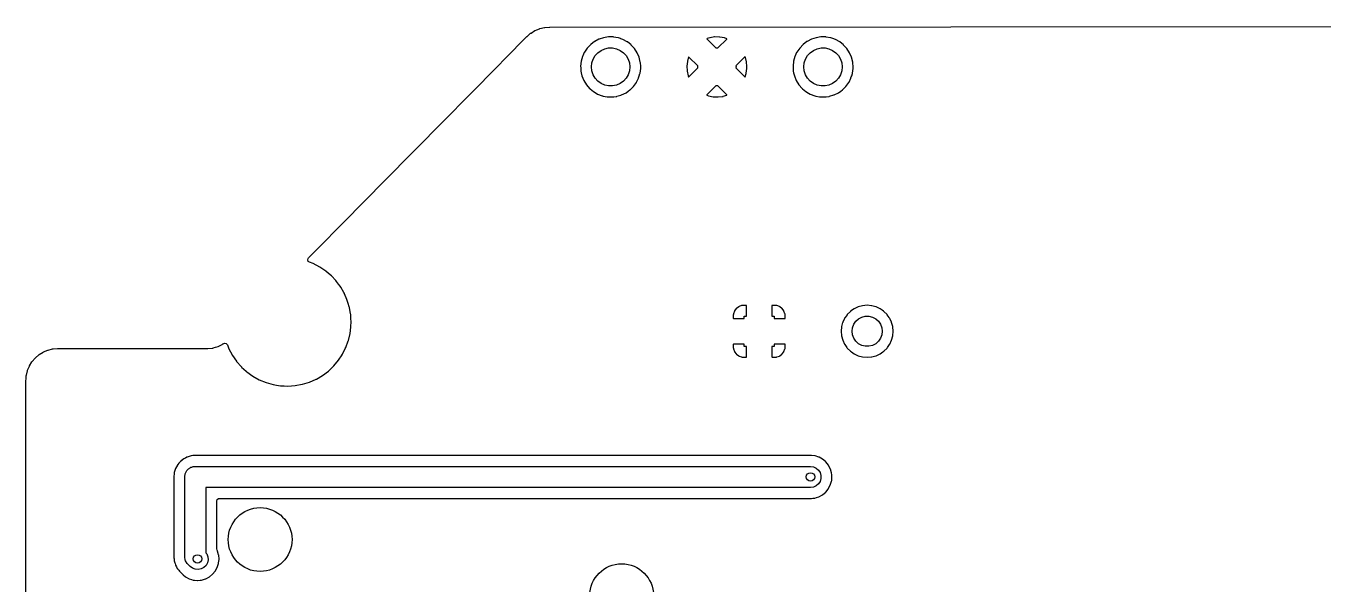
# Model space of a CAD drawing. Extents: x 3.12 to 8.82, y -4 to -1.46.
# Drawn here: x 3.236 to 5.64, y -2.499 to -1.464 of the extents above; entities that cross this region are included whole.
import ezdxf

# ---------------------------------------------------------------- set-up
doc = ezdxf.new("R2010")
doc.units = 0
doc.header["$MEASUREMENT"] = 0
doc.layers.add('BLACK', color=7, linetype='CONTINUOUS')

msp = doc.modelspace()

# ---------------------------------------------------------------- linework, layer by layer
at = {"layer": 'BLACK', "linetype": 'CONTINUOUS'}
for p, q in [((4.1978, -1.4667), (4.2065, -1.466)), ((4.2065, -1.466), (4.2069, -1.466)), ((4.2069, -1.466), (8.3276, -1.464)), ((4.1237, -1.5251), (4.1645, -1.4837)), ((4.1645, -1.4837), (4.1648, -1.4834)), ((4.1648, -1.4834), (4.1714, -1.4777)), ((4.1714, -1.4777), (4.1721, -1.4773)), ((4.1721, -1.4773), (4.1793, -1.4727)), ((4.1793, -1.4727), (4.18, -1.4724)), ((4.18, -1.4724), (4.1829, -1.4712)), ((4.1829, -1.4712), (4.1879, -1.4691)), ((4.1879, -1.4691), (4.1887, -1.4688)), ((4.1887, -1.4688), (4.197, -1.4668)), ((4.197, -1.4668), (4.1978, -1.4667)), ((4.2979, -1.4887), (4.2901, -1.4928)), ((4.2981, -1.4886), (4.2979, -1.4887)), ((4.2979, -1.4887), (4.2979, -1.4887)), ((4.3067, -1.4858), (4.2981, -1.4886)), ((4.3158, -1.4844), (4.3067, -1.4858)), ((4.316, -1.4844), (4.3158, -1.4844)), ((4.3214, -1.4845), (4.316, -1.4844)), ((4.316, -1.4844), (4.316, -1.4844)), ((4.3249, -1.4845), (4.3214, -1.4845)), ((4.3251, -1.4846), (4.3249, -1.4845)), ((4.3337, -1.4861), (4.3251, -1.4846)), ((4.3251, -1.4846), (4.3251, -1.4846)), ((4.3339, -1.4861), (4.3337, -1.4861)), ((4.3337, -1.4861), (4.3337, -1.4861)), ((4.3341, -1.4862), (4.3339, -1.4861)), ((4.3378, -1.4875), (4.3341, -1.4862)), ((4.3341, -1.4862), (4.3341, -1.4862)), ((4.3387, -1.4879), (4.3378, -1.4875)), ((4.3425, -1.4892), (4.3387, -1.4879)), ((4.3505, -1.4936), (4.3425, -1.4892)), ((4.4983, -1.4875), (4.4979, -1.4879)), ((4.4979, -1.4879), (4.4979, -1.488)), ((4.4979, -1.488), (4.498, -1.488)), ((4.498, -1.488), (4.5146, -1.5047)), ((4.5034, -1.4859), (4.4983, -1.4875)), ((4.5038, -1.4858), (4.5034, -1.4859)), ((4.5124, -1.4845), (4.5038, -1.4858)), ((4.5128, -1.4844), (4.5124, -1.4845)), ((4.5215, -1.4846), (4.5128, -1.4844)), ((4.5184, -1.5047), (4.5348, -1.4883)), ((4.5219, -1.4846), (4.5215, -1.4846)), ((4.5305, -1.4861), (4.5219, -1.4846)), ((4.5309, -1.4862), (4.5305, -1.4861)), ((4.535, -1.4877), (4.5309, -1.4862)), ((4.5348, -1.4883), (4.5351, -1.4878)), ((4.5351, -1.4878), (4.535, -1.4877)), ((4.535, -1.4877), (4.535, -1.4877)), ((4.6916, -1.4887), (4.6838, -1.4928)), ((4.6918, -1.4886), (4.6916, -1.4887)), ((4.6916, -1.4887), (4.6916, -1.4887)), ((4.7004, -1.4858), (4.6918, -1.4886)), ((4.7095, -1.4844), (4.7004, -1.4858)), ((4.7097, -1.4844), (4.7095, -1.4844)), ((4.7151, -1.4845), (4.7097, -1.4844)), ((4.7097, -1.4844), (4.7097, -1.4844)), ((4.7186, -1.4845), (4.7151, -1.4845)), ((4.7188, -1.4846), (4.7186, -1.4845)), ((4.7274, -1.4861), (4.7188, -1.4846)), ((4.7188, -1.4846), (4.7188, -1.4846)), ((4.7276, -1.4861), (4.7274, -1.4861)), ((4.7274, -1.4861), (4.7274, -1.4861)), ((4.7278, -1.4862), (4.7276, -1.4861)), ((4.7315, -1.4875), (4.7278, -1.4862)), ((4.7278, -1.4862), (4.7278, -1.4862)), ((4.7362, -1.4892), (4.7315, -1.4875)), ((4.7442, -1.4936), (4.7362, -1.4892)), ((4.2707, -1.5135), (4.268, -1.5194)), ((4.2712, -1.5125), (4.2707, -1.5135)), ((4.2764, -1.5049), (4.2712, -1.5125)), ((4.2827, -1.4983), (4.2764, -1.5049)), ((4.2828, -1.4982), (4.2827, -1.4983)), ((4.2898, -1.493), (4.2828, -1.4982)), ((4.29, -1.4929), (4.2898, -1.493)), ((4.2898, -1.493), (4.2898, -1.493)), ((4.2901, -1.4928), (4.29, -1.4929)), ((4.2909, -1.5191), (4.2959, -1.5136)), ((4.2959, -1.5136), (4.3019, -1.5093)), ((4.3019, -1.5093), (4.3087, -1.5062)), ((4.3087, -1.5062), (4.3159, -1.5047)), ((4.3159, -1.5047), (4.3234, -1.5047)), ((4.3234, -1.5047), (4.3306, -1.5062)), ((4.3306, -1.5062), (4.3374, -1.5093)), ((4.3374, -1.5093), (4.3434, -1.5136)), ((4.3434, -1.5136), (4.3484, -1.5191)), ((4.3506, -1.4937), (4.3505, -1.4936)), ((4.3575, -1.4991), (4.3506, -1.4937)), ((4.3576, -1.4993), (4.3575, -1.4991)), ((4.3575, -1.4991), (4.3575, -1.4991)), ((4.3578, -1.4994), (4.3576, -1.4993)), ((4.3636, -1.5058), (4.3578, -1.4994)), ((4.3578, -1.4994), (4.3578, -1.4994)), ((4.3638, -1.506), (4.3636, -1.5058)), ((4.3687, -1.5137), (4.3638, -1.506)), ((4.3724, -1.522), (4.3687, -1.5137)), ((4.5146, -1.5047), (4.5184, -1.5047)), ((4.6644, -1.5135), (4.6617, -1.5194)), ((4.6649, -1.5125), (4.6644, -1.5135)), ((4.6701, -1.5049), (4.6649, -1.5125)), ((4.6764, -1.4983), (4.6701, -1.5049)), ((4.6765, -1.4982), (4.6764, -1.4983)), ((4.6835, -1.493), (4.6765, -1.4982)), ((4.6837, -1.4929), (4.6835, -1.493)), ((4.6835, -1.493), (4.6835, -1.493)), ((4.6838, -1.4928), (4.6837, -1.4929)), ((4.6846, -1.5191), (4.6896, -1.5136)), ((4.6896, -1.5136), (4.6956, -1.5093)), ((4.6956, -1.5093), (4.7024, -1.5062)), ((4.7024, -1.5062), (4.7096, -1.5047)), ((4.7096, -1.5047), (4.7171, -1.5047)), ((4.7171, -1.5047), (4.7243, -1.5062)), ((4.7243, -1.5062), (4.7311, -1.5093)), ((4.7311, -1.5093), (4.7371, -1.5136)), ((4.7371, -1.5136), (4.7421, -1.5191)), ((4.7443, -1.4937), (4.7442, -1.4936)), ((4.7512, -1.4991), (4.7443, -1.4937)), ((4.7513, -1.4993), (4.7512, -1.4991)), ((4.7512, -1.4991), (4.7512, -1.4991)), ((4.7515, -1.4994), (4.7513, -1.4993)), ((4.7573, -1.5058), (4.7515, -1.4994)), ((4.7515, -1.4994), (4.7515, -1.4994)), ((4.7575, -1.506), (4.7573, -1.5058)), ((4.7624, -1.5137), (4.7575, -1.506)), ((4.7661, -1.522), (4.7624, -1.5137)), ((4.1103, -1.5386), (4.1237, -1.5251)), ((4.2649, -1.5296), (4.264, -1.5386)), ((4.2674, -1.5208), (4.2649, -1.5296)), ((4.268, -1.5194), (4.2674, -1.5208)), ((4.2841, -1.54), (4.2849, -1.5326)), ((4.2849, -1.5326), (4.2872, -1.5256)), ((4.2872, -1.5256), (4.2909, -1.5191)), ((4.3484, -1.5191), (4.3521, -1.5256)), ((4.3521, -1.5256), (4.3544, -1.5326)), ((4.3544, -1.5326), (4.3551, -1.54)), ((4.3746, -1.5309), (4.3724, -1.522)), ((4.3746, -1.5311), (4.3746, -1.5309)), ((4.3748, -1.5327), (4.3746, -1.5311)), ((4.3746, -1.5311), (4.3746, -1.5311)), ((4.3753, -1.5388), (4.3748, -1.5327)), ((4.4618, -1.5298), (4.4608, -1.5384)), ((4.4608, -1.5384), (4.4608, -1.5388)), ((4.4619, -1.5294), (4.4618, -1.5298)), ((4.464, -1.5215), (4.4619, -1.5294)), ((4.4641, -1.5213), (4.464, -1.5215)), ((4.4642, -1.5213), (4.4641, -1.5213)), ((4.4647, -1.5216), (4.4642, -1.5213)), ((4.4812, -1.5381), (4.4647, -1.5216)), ((4.481, -1.54), (4.4812, -1.5381)), ((4.5685, -1.5214), (4.5518, -1.5381)), ((4.5518, -1.5381), (4.552, -1.54)), ((4.5687, -1.5213), (4.5685, -1.5214)), ((4.5691, -1.5218), (4.5687, -1.5213)), ((4.5691, -1.5219), (4.5691, -1.5218)), ((4.5693, -1.5223), (4.5691, -1.5219)), ((4.5714, -1.5307), (4.5693, -1.5223)), ((4.5715, -1.5311), (4.5714, -1.5307)), ((4.5721, -1.5386), (4.5715, -1.5311)), ((4.6586, -1.5296), (4.6577, -1.5386)), ((4.6611, -1.5208), (4.6586, -1.5296)), ((4.6617, -1.5194), (4.6611, -1.5208)), ((4.6779, -1.54), (4.6786, -1.5326)), ((4.6786, -1.5326), (4.6809, -1.5256)), ((4.6809, -1.5256), (4.6846, -1.5191)), ((4.7421, -1.5191), (4.7458, -1.5256)), ((4.7458, -1.5256), (4.7481, -1.5326)), ((4.7481, -1.5326), (4.7489, -1.54)), ((4.7683, -1.5309), (4.7661, -1.522)), ((4.7683, -1.5311), (4.7683, -1.5309)), ((4.7685, -1.5327), (4.7683, -1.5311)), ((4.7683, -1.5311), (4.7683, -1.5311)), ((4.7691, -1.54), (4.7685, -1.5327)), ((3.958, -1.693), (4.1103, -1.5386)), ((4.264, -1.5386), (4.264, -1.5388)), ((4.264, -1.5388), (4.264, -1.5388)), ((4.264, -1.5388), (4.2641, -1.5414)), ((4.2641, -1.5414), (4.2645, -1.5478)), ((4.2645, -1.5478), (4.2645, -1.548)), ((4.2645, -1.548), (4.2645, -1.548)), ((4.2645, -1.548), (4.2651, -1.5507)), ((4.2651, -1.5507), (4.2665, -1.5567)), ((4.2665, -1.5567), (4.2699, -1.5651)), ((4.2849, -1.5474), (4.2841, -1.54)), ((4.2872, -1.5544), (4.2849, -1.5474)), ((4.2909, -1.5609), (4.2872, -1.5544)), ((4.2959, -1.5664), (4.2909, -1.5609)), ((4.3484, -1.5609), (4.3434, -1.5664)), ((4.3521, -1.5544), (4.3484, -1.5609)), ((4.3544, -1.5474), (4.3521, -1.5544)), ((4.3551, -1.54), (4.3544, -1.5474)), ((4.3678, -1.568), (4.3714, -1.5607)), ((4.3714, -1.5605), (4.3727, -1.5565)), ((4.3714, -1.5607), (4.3714, -1.5605)), ((4.3714, -1.5607), (4.3714, -1.5607)), ((4.3727, -1.5565), (4.374, -1.552)), ((4.374, -1.552), (4.3741, -1.5518)), ((4.374, -1.552), (4.374, -1.552)), ((4.3741, -1.5518), (4.3753, -1.5427)), ((4.3754, -1.54), (4.3753, -1.5388)), ((4.3753, -1.5418), (4.3754, -1.5401)), ((4.3753, -1.5427), (4.3753, -1.5418)), ((4.3754, -1.5401), (4.3754, -1.54)), ((4.3754, -1.5401), (4.3754, -1.5401)), ((4.4608, -1.5388), (4.4613, -1.5475)), ((4.4613, -1.5475), (4.4614, -1.5479)), ((4.4614, -1.5479), (4.4633, -1.5565)), ((4.4633, -1.5565), (4.4634, -1.5568)), ((4.4634, -1.5568), (4.464, -1.5582)), ((4.464, -1.5582), (4.4643, -1.5586)), ((4.4643, -1.5586), (4.4645, -1.5586)), ((4.4645, -1.5586), (4.4812, -1.5419)), ((4.4812, -1.5419), (4.481, -1.54)), ((4.552, -1.54), (4.5518, -1.5419)), ((4.5518, -1.5419), (4.5683, -1.5584)), ((4.5683, -1.5584), (4.5688, -1.5586)), ((4.5688, -1.5586), (4.5689, -1.5585)), ((4.5688, -1.5586), (4.5688, -1.5586)), ((4.5689, -1.5585), (4.5709, -1.552)), ((4.5709, -1.552), (4.571, -1.5516)), ((4.571, -1.5516), (4.5721, -1.5429)), ((4.5722, -1.5399), (4.5721, -1.5386)), ((4.5721, -1.5426), (4.5722, -1.5401)), ((4.5721, -1.5429), (4.5721, -1.5426)), ((4.5722, -1.5401), (4.5722, -1.5399)), ((4.6577, -1.5386), (4.6577, -1.5388)), ((4.6577, -1.5388), (4.6577, -1.5388)), ((4.6577, -1.5388), (4.6578, -1.5414)), ((4.6578, -1.5414), (4.6582, -1.5478)), ((4.6582, -1.5478), (4.6582, -1.548)), ((4.6582, -1.548), (4.6582, -1.548)), ((4.6582, -1.548), (4.6588, -1.5507)), ((4.6588, -1.5507), (4.6602, -1.5567)), ((4.6602, -1.5567), (4.6636, -1.5651)), ((4.6786, -1.5474), (4.6779, -1.54)), ((4.6809, -1.5544), (4.6786, -1.5474)), ((4.6846, -1.5609), (4.6809, -1.5544)), ((4.6896, -1.5664), (4.6846, -1.5609)), ((4.7421, -1.5609), (4.7371, -1.5664)), ((4.7458, -1.5544), (4.7421, -1.5609)), ((4.7481, -1.5474), (4.7458, -1.5544)), ((4.7489, -1.54), (4.7481, -1.5474)), ((4.7615, -1.568), (4.7651, -1.5607)), ((4.7651, -1.5605), (4.7657, -1.5586)), ((4.7651, -1.5607), (4.7651, -1.5605)), ((4.7651, -1.5607), (4.7651, -1.5607)), ((4.7657, -1.5586), (4.7664, -1.5565)), ((4.7664, -1.5565), (4.7677, -1.552)), ((4.7677, -1.552), (4.7678, -1.5518)), ((4.7677, -1.552), (4.7677, -1.552)), ((4.7678, -1.5518), (4.769, -1.5427)), ((4.769, -1.5418), (4.7691, -1.5401)), ((4.769, -1.5427), (4.769, -1.5418)), ((4.7691, -1.5401), (4.7691, -1.54)), ((4.7691, -1.5401), (4.7691, -1.5401)), ((4.2699, -1.5651), (4.2747, -1.5729)), ((4.2747, -1.5729), (4.2807, -1.5798)), ((4.2807, -1.5798), (4.2808, -1.5799)), ((4.2808, -1.5799), (4.2808, -1.5799)), ((4.2808, -1.5799), (4.2817, -1.5807)), ((4.2817, -1.5807), (4.2877, -1.5856)), ((4.2877, -1.5856), (4.2879, -1.5857)), ((4.2879, -1.5857), (4.2879, -1.5857)), ((4.2879, -1.5857), (4.2926, -1.5885)), ((4.3019, -1.5707), (4.2959, -1.5664)), ((4.3087, -1.5738), (4.3019, -1.5707)), ((4.3159, -1.5753), (4.3087, -1.5738)), ((4.3234, -1.5753), (4.3159, -1.5753)), ((4.3306, -1.5738), (4.3234, -1.5753)), ((4.3374, -1.5707), (4.3306, -1.5738)), ((4.3434, -1.5664), (4.3374, -1.5707)), ((4.3482, -1.5879), (4.3523, -1.5849)), ((4.3523, -1.5849), (4.3554, -1.5827)), ((4.3554, -1.5827), (4.3556, -1.5826)), ((4.3554, -1.5827), (4.3554, -1.5827)), ((4.3556, -1.5826), (4.3621, -1.5761)), ((4.3621, -1.5761), (4.3674, -1.5687)), ((4.3674, -1.5687), (4.3678, -1.568)), ((4.5146, -1.5753), (4.4982, -1.5917)), ((4.5184, -1.5753), (4.5146, -1.5753)), ((4.5351, -1.592), (4.5184, -1.5753)), ((4.6636, -1.5651), (4.6684, -1.5729)), ((4.6684, -1.5729), (4.6744, -1.5798)), ((4.6744, -1.5798), (4.6745, -1.5799)), ((4.6745, -1.5799), (4.6745, -1.5799)), ((4.6745, -1.5799), (4.6754, -1.5807)), ((4.6754, -1.5807), (4.6814, -1.5856)), ((4.6814, -1.5856), (4.6816, -1.5857)), ((4.6816, -1.5857), (4.6816, -1.5857)), ((4.6816, -1.5857), (4.6863, -1.5885)), ((4.6956, -1.5707), (4.6896, -1.5664)), ((4.7024, -1.5738), (4.6956, -1.5707)), ((4.7096, -1.5753), (4.7024, -1.5738)), ((4.7171, -1.5753), (4.7096, -1.5753)), ((4.7243, -1.5738), (4.7171, -1.5753)), ((4.7311, -1.5707), (4.7243, -1.5738)), ((4.7371, -1.5664), (4.7311, -1.5707)), ((4.7419, -1.5879), (4.746, -1.5849)), ((4.746, -1.5849), (4.7491, -1.5827)), ((4.7491, -1.5827), (4.7493, -1.5826)), ((4.7491, -1.5827), (4.7491, -1.5827)), ((4.7493, -1.5826), (4.7558, -1.5761)), ((4.7558, -1.5761), (4.7611, -1.5687)), ((4.7611, -1.5687), (4.7615, -1.568)), ((4.2926, -1.5885), (4.2956, -1.5902)), ((4.2956, -1.5902), (4.3041, -1.5935)), ((4.3041, -1.5935), (4.3043, -1.5935)), ((4.3043, -1.5935), (4.3043, -1.5935)), ((4.3043, -1.5935), (4.3061, -1.5939)), ((4.3061, -1.5939), (4.3131, -1.5953)), ((4.3131, -1.5953), (4.3133, -1.5953)), ((4.3133, -1.5953), (4.3133, -1.5953)), ((4.3133, -1.5953), (4.322, -1.5956)), ((4.322, -1.5956), (4.322, -1.5956)), ((4.322, -1.5956), (4.3222, -1.5957)), ((4.3222, -1.5957), (4.3224, -1.5956)), ((4.3224, -1.5956), (4.3253, -1.5953)), ((4.3224, -1.5956), (4.3224, -1.5956)), ((4.3253, -1.5953), (4.3312, -1.5945)), ((4.3312, -1.5945), (4.3314, -1.5944)), ((4.3314, -1.5944), (4.3388, -1.5922)), ((4.3314, -1.5944), (4.3314, -1.5944)), ((4.3388, -1.5922), (4.3398, -1.5919)), ((4.3398, -1.5919), (4.34, -1.5919)), ((4.34, -1.5919), (4.3482, -1.5879)), ((4.4982, -1.5917), (4.4979, -1.5922)), ((4.4979, -1.5922), (4.498, -1.5924)), ((4.498, -1.5924), (4.5008, -1.5934)), ((4.5008, -1.5934), (4.5012, -1.5935)), ((4.5012, -1.5935), (4.5097, -1.5953)), ((4.5097, -1.5953), (4.5101, -1.5953)), ((4.5101, -1.5953), (4.5188, -1.5956)), ((4.5188, -1.5956), (4.5192, -1.5956)), ((4.5192, -1.5956), (4.5279, -1.5945)), ((4.5279, -1.5945), (4.5283, -1.5944)), ((4.5283, -1.5944), (4.5347, -1.5925)), ((4.5347, -1.5925), (4.5352, -1.5922)), ((4.5351, -1.5921), (4.5351, -1.592)), ((4.5352, -1.5922), (4.5351, -1.5921)), ((4.6863, -1.5885), (4.6893, -1.5902)), ((4.6893, -1.5902), (4.6978, -1.5935)), ((4.6978, -1.5935), (4.698, -1.5935)), ((4.698, -1.5935), (4.698, -1.5935)), ((4.698, -1.5935), (4.6998, -1.5939)), ((4.6998, -1.5939), (4.7068, -1.5953)), ((4.7068, -1.5953), (4.707, -1.5953)), ((4.707, -1.5953), (4.707, -1.5953)), ((4.707, -1.5953), (4.7157, -1.5956)), ((4.7157, -1.5956), (4.7157, -1.5956)), ((4.7157, -1.5956), (4.7159, -1.5957)), ((4.7159, -1.5957), (4.7161, -1.5956)), ((4.7161, -1.5956), (4.719, -1.5953)), ((4.7161, -1.5956), (4.7161, -1.5956)), ((4.719, -1.5953), (4.7249, -1.5945)), ((4.7249, -1.5945), (4.7251, -1.5944)), ((4.7251, -1.5944), (4.7335, -1.5919)), ((4.7251, -1.5944), (4.7251, -1.5944)), ((4.7335, -1.5919), (4.7337, -1.5919)), ((4.7337, -1.5919), (4.7419, -1.5879)), ((3.8963, -1.7556), (3.958, -1.693)), ((3.8689, -1.7834), (3.8963, -1.7556)), ((3.8186, -1.8343), (3.8689, -1.7834)), ((3.7847, -1.8687), (3.8152, -1.8378)), ((3.8152, -1.8378), (3.8186, -1.8343)), ((3.7689, -1.8847), (3.7847, -1.8687)), ((3.7584, -1.8978), (3.759, -1.895)), ((3.7593, -1.9004), (3.7584, -1.8978)), ((3.759, -1.895), (3.7598, -1.894)), ((3.7598, -1.894), (3.7689, -1.8847)), ((3.7616, -1.9021), (3.7593, -1.9004)), ((3.7681, -1.9046), (3.7616, -1.9021)), ((3.7683, -1.9046), (3.7681, -1.9046)), ((3.7681, -1.9046), (3.7681, -1.9046)), ((3.7804, -1.9109), (3.7683, -1.9046)), ((3.7917, -1.9185), (3.7804, -1.9109)), ((3.7967, -1.9228), (3.7917, -1.9185)), ((3.8021, -1.9274), (3.7967, -1.9228)), ((3.8022, -1.9275), (3.8021, -1.9274)), ((3.8101, -1.936), (3.8022, -1.9275)), ((3.8114, -1.9374), (3.8101, -1.936)), ((3.8154, -1.9427), (3.8114, -1.9374)), ((3.8182, -1.9466), (3.8154, -1.9427)), ((3.8195, -1.9484), (3.8182, -1.9466)), ((3.8196, -1.9485), (3.8195, -1.9484)), ((3.825, -1.958), (3.8196, -1.9485)), ((3.8263, -1.9602), (3.825, -1.958)), ((3.8263, -1.9604), (3.8263, -1.9602)), ((3.8309, -1.971), (3.8263, -1.9604)), ((3.8263, -1.9604), (3.8263, -1.9604)), ((3.8316, -1.9728), (3.8309, -1.971)), ((3.8333, -1.9785), (3.8316, -1.9728)), ((3.8351, -1.9846), (3.8333, -1.9785)), ((3.8355, -1.9859), (3.8351, -1.9846)), ((3.8355, -1.986), (3.8355, -1.9859)), ((3.8369, -1.9941), (3.8355, -1.986)), ((3.8355, -1.986), (3.8355, -1.986)), ((3.8379, -1.9994), (3.8369, -1.9941)), ((4.5492, -1.9926), (4.5474, -1.9974)), ((4.5495, -1.992), (4.5492, -1.9926)), ((4.5525, -1.988), (4.5495, -1.992)), ((4.553, -1.9875), (4.5525, -1.988)), ((4.557, -1.9845), (4.553, -1.9875)), ((4.5576, -1.9842), (4.557, -1.9845)), ((4.5624, -1.9824), (4.5576, -1.9842)), ((4.563, -1.9822), (4.5624, -1.9824)), ((4.565, -1.982), (4.563, -1.9822)), ((4.5652, -1.982), (4.565, -1.982)), ((4.5708, -1.982), (4.5652, -1.982)), ((4.5711, -1.9821), (4.5708, -1.982)), ((4.5712, -1.9821), (4.5711, -1.9821)), ((4.5714, -1.9827), (4.5712, -1.9821)), ((4.5714, -2.002), (4.5714, -1.9827)), ((4.6187, -1.9822), (4.6186, -1.9825)), ((4.6186, -1.9825), (4.6186, -2.002)), ((4.6193, -1.982), (4.6187, -1.9822)), ((4.6187, -1.9822), (4.6187, -1.9822)), ((4.6248, -1.982), (4.6193, -1.982)), ((4.625, -1.982), (4.6248, -1.982)), ((4.627, -1.9822), (4.625, -1.982)), ((4.6276, -1.9824), (4.627, -1.9822)), ((4.6324, -1.9842), (4.6276, -1.9824)), ((4.633, -1.9845), (4.6324, -1.9842)), ((4.637, -1.9875), (4.633, -1.9845)), ((4.6375, -1.988), (4.637, -1.9875)), ((4.6405, -1.992), (4.6375, -1.988)), ((4.6408, -1.9926), (4.6405, -1.992)), ((4.6426, -1.9974), (4.6408, -1.9926)), ((4.764, -1.9931), (4.7581, -1.999)), ((4.7642, -1.9929), (4.764, -1.9931)), ((4.7707, -1.9884), (4.7642, -1.9929)), ((4.7642, -1.9929), (4.7642, -1.9929)), ((4.7709, -1.9883), (4.7707, -1.9884)), ((4.7707, -1.9884), (4.7707, -1.9884)), ((4.7711, -1.9882), (4.7709, -1.9883)), ((4.7783, -1.9848), (4.7711, -1.9882)), ((4.7711, -1.9882), (4.7711, -1.9882)), ((4.7785, -1.9847), (4.7783, -1.9848)), ((4.7783, -1.9848), (4.7783, -1.9848)), ((4.7787, -1.9846), (4.7785, -1.9847)), ((4.7864, -1.9826), (4.7787, -1.9846)), ((4.7787, -1.9846), (4.7787, -1.9846)), ((4.7866, -1.9825), (4.7864, -1.9826)), ((4.7864, -1.9826), (4.7864, -1.9826)), ((4.795, -1.9818), (4.7866, -1.9825)), ((4.8034, -1.9825), (4.795, -1.9818)), ((4.8036, -1.9826), (4.8034, -1.9825)), ((4.8113, -1.9846), (4.8036, -1.9826)), ((4.8036, -1.9826), (4.8036, -1.9826)), ((4.8115, -1.9847), (4.8113, -1.9846)), ((4.8113, -1.9846), (4.8113, -1.9846)), ((4.8117, -1.9848), (4.8115, -1.9847)), ((4.8189, -1.9882), (4.8117, -1.9848)), ((4.8117, -1.9848), (4.8117, -1.9848)), ((4.8191, -1.9883), (4.8189, -1.9882)), ((4.8189, -1.9882), (4.8189, -1.9882)), ((4.823, -1.991), (4.8191, -1.9883)), ((4.8253, -1.9926), (4.823, -1.991)), ((4.826, -1.9931), (4.8253, -1.9926)), ((4.8319, -1.999), (4.826, -1.9931)), ((3.8379, -1.9995), (3.8379, -1.9994)), ((3.8382, -2.0057), (3.8379, -1.9995)), ((3.8379, -1.9995), (3.8379, -1.9995)), ((3.8386, -2.0128), (3.8382, -2.0057)), ((3.8384, -2.0204), (3.8386, -2.013)), ((3.8386, -2.013), (3.8386, -2.0128)), ((4.5472, -1.998), (4.547, -2)), ((4.547, -2), (4.547, -2.0002)), ((4.547, -2.0002), (4.547, -2.0057)), ((4.547, -2.0057), (4.5472, -2.0063)), ((4.5474, -1.9974), (4.5472, -1.998)), ((4.5472, -2.0063), (4.5472, -2.0063)), ((4.5472, -2.0063), (4.5475, -2.0064)), ((4.5475, -2.0064), (4.567, -2.0064)), ((4.567, -2.0064), (4.567, -2.002)), ((4.567, -2.002), (4.5714, -2.002)), ((4.6186, -2.002), (4.623, -2.002)), ((4.623, -2.002), (4.623, -2.0064)), ((4.623, -2.0064), (4.6423, -2.0064)), ((4.6423, -2.0064), (4.6429, -2.0062)), ((4.6428, -1.998), (4.6426, -1.9974)), ((4.643, -2), (4.6428, -1.998)), ((4.6429, -2.0061), (4.643, -2.0058)), ((4.6429, -2.0062), (4.6429, -2.0061)), ((4.643, -2.0002), (4.643, -2)), ((4.643, -2.0058), (4.643, -2.0002)), ((4.7496, -2.0137), (4.7476, -2.0214)), ((4.7497, -2.0135), (4.7496, -2.0137)), ((4.7496, -2.0137), (4.7496, -2.0137)), ((4.7499, -2.0132), (4.7497, -2.0135)), ((4.7532, -2.0061), (4.7499, -2.0132)), ((4.7533, -2.0059), (4.7532, -2.0061)), ((4.7532, -2.0061), (4.7532, -2.0061)), ((4.7543, -2.0044), (4.7533, -2.0059)), ((4.7579, -1.9992), (4.7543, -2.0044)), ((4.7579, -1.9992), (4.7579, -1.9992)), ((4.7581, -1.999), (4.7579, -1.9992)), ((4.7678, -2.0233), (4.7702, -2.017)), ((4.7702, -2.017), (4.774, -2.0114)), ((4.774, -2.0114), (4.7791, -2.007)), ((4.7791, -2.007), (4.7851, -2.0038)), ((4.7851, -2.0038), (4.7916, -2.0022)), ((4.7916, -2.0022), (4.7984, -2.0022)), ((4.7984, -2.0022), (4.8049, -2.0038)), ((4.8049, -2.0038), (4.8109, -2.007)), ((4.8109, -2.007), (4.816, -2.0114)), ((4.816, -2.0114), (4.8198, -2.017)), ((4.8198, -2.017), (4.8222, -2.0233)), ((4.832, -1.9992), (4.8319, -1.999)), ((4.832, -1.9992), (4.832, -1.9992)), ((4.8357, -2.0044), (4.832, -1.9992)), ((4.8367, -2.0059), (4.8357, -2.0044)), ((4.8368, -2.0061), (4.8367, -2.0059)), ((4.8401, -2.0132), (4.8368, -2.0061)), ((4.8368, -2.0061), (4.8368, -2.0061)), ((4.8403, -2.0135), (4.8401, -2.0132)), ((4.8404, -2.0137), (4.8403, -2.0135)), ((4.8424, -2.0214), (4.8404, -2.0137)), ((4.8404, -2.0137), (4.8404, -2.0137)), ((3.8336, -2.0472), (3.8367, -2.0341)), ((3.8367, -2.0341), (3.8368, -2.034)), ((3.8367, -2.0341), (3.8367, -2.0341)), ((3.8368, -2.034), (3.8369, -2.0328)), ((3.8369, -2.0328), (3.8373, -2.03)), ((3.8373, -2.03), (3.8384, -2.0206)), ((3.8384, -2.0206), (3.8384, -2.0204)), ((3.8384, -2.0206), (3.8384, -2.0206)), ((4.7475, -2.0216), (4.7468, -2.03)), ((4.7468, -2.03), (4.7475, -2.0384)), ((4.7476, -2.0214), (4.7475, -2.0216)), ((4.7475, -2.0384), (4.7497, -2.0465)), ((4.767, -2.03), (4.7678, -2.0233)), ((4.7678, -2.0367), (4.767, -2.03)), ((4.7702, -2.043), (4.7678, -2.0367)), ((4.774, -2.0486), (4.7702, -2.043)), ((4.8198, -2.043), (4.816, -2.0486)), ((4.8222, -2.0367), (4.8198, -2.043)), ((4.8222, -2.0233), (4.823, -2.03)), ((4.823, -2.03), (4.8222, -2.0367)), ((4.8403, -2.0465), (4.8425, -2.0384)), ((4.8425, -2.0216), (4.8424, -2.0214)), ((4.8432, -2.03), (4.8425, -2.0216)), ((4.8425, -2.0384), (4.8432, -2.03)), ((3.2686, -2.0683), (3.2764, -2.065)), ((3.2764, -2.065), (3.2772, -2.0648)), ((3.2772, -2.0648), (3.2854, -2.0628)), ((3.2854, -2.0628), (3.2862, -2.0627)), ((3.2862, -2.0627), (3.2947, -2.062)), ((3.2947, -2.062), (3.2949, -2.062)), ((3.2949, -2.062), (3.2953, -2.062)), ((3.2953, -2.062), (3.5729, -2.062)), ((3.5729, -2.062), (3.5828, -2.061)), ((3.5828, -2.061), (3.5831, -2.0609)), ((3.5831, -2.0609), (3.5871, -2.0597)), ((3.5831, -2.0609), (3.5831, -2.0609)), ((3.5871, -2.0597), (3.5924, -2.0581)), ((3.5924, -2.0581), (3.5994, -2.0543)), ((3.5994, -2.0543), (3.6009, -2.0535)), ((3.6009, -2.0535), (3.6011, -2.0534)), ((3.6009, -2.0535), (3.6009, -2.0535)), ((3.6011, -2.0534), (3.6015, -2.0531)), ((3.6015, -2.0531), (3.6041, -2.052)), ((3.6041, -2.052), (3.6068, -2.0524)), ((3.6068, -2.0524), (3.6089, -2.0543)), ((3.6089, -2.0543), (3.6093, -2.0551)), ((3.6093, -2.0551), (3.6121, -2.0624)), ((3.6121, -2.0624), (3.6123, -2.0628)), ((3.6123, -2.0628), (3.618, -2.0735)), ((3.8228, -2.0723), (3.8279, -2.062)), ((3.8279, -2.062), (3.8288, -2.0602)), ((3.8288, -2.0602), (3.8289, -2.0601)), ((3.8288, -2.0602), (3.8288, -2.0602)), ((3.8289, -2.06), (3.829, -2.0598)), ((3.8289, -2.0601), (3.8289, -2.06)), ((3.829, -2.0598), (3.8335, -2.0474)), ((3.8335, -2.0474), (3.8336, -2.0473)), ((3.8335, -2.0474), (3.8335, -2.0474)), ((3.8336, -2.0473), (3.8336, -2.0472)), ((3.8336, -2.0472), (3.8336, -2.0472)), ((4.5471, -2.0539), (4.547, -2.0542)), ((4.547, -2.0542), (4.547, -2.0598)), ((4.547, -2.0598), (4.547, -2.06)), ((4.547, -2.06), (4.5472, -2.062)), ((4.5477, -2.0536), (4.5471, -2.0538)), ((4.5471, -2.0538), (4.5471, -2.0539)), ((4.5472, -2.062), (4.5474, -2.0626)), ((4.5474, -2.0626), (4.5492, -2.0674)), ((4.567, -2.0536), (4.5477, -2.0536)), ((4.5492, -2.0674), (4.5495, -2.068)), ((4.567, -2.058), (4.567, -2.0536)), ((4.5714, -2.058), (4.567, -2.058)), ((4.5714, -2.0773), (4.5714, -2.058)), ((4.623, -2.058), (4.6186, -2.058)), ((4.6186, -2.058), (4.6186, -2.0773)), ((4.6425, -2.0536), (4.623, -2.0536)), ((4.623, -2.0536), (4.623, -2.058)), ((4.6405, -2.068), (4.6408, -2.0674)), ((4.6408, -2.0674), (4.6426, -2.0626)), ((4.6428, -2.0537), (4.6425, -2.0536)), ((4.6426, -2.0626), (4.6428, -2.062)), ((4.643, -2.0543), (4.6428, -2.0537)), ((4.6428, -2.0537), (4.6428, -2.0537)), ((4.6428, -2.062), (4.643, -2.06)), ((4.643, -2.0598), (4.643, -2.0543)), ((4.643, -2.06), (4.643, -2.0598)), ((4.7497, -2.0465), (4.7498, -2.0467)), ((4.7498, -2.0467), (4.7498, -2.0467)), ((4.7498, -2.0467), (4.7532, -2.0539)), ((4.7532, -2.0539), (4.7532, -2.0539)), ((4.7532, -2.0539), (4.7533, -2.0541)), ((4.7533, -2.0541), (4.7534, -2.0543)), ((4.7534, -2.0543), (4.7534, -2.0543)), ((4.7534, -2.0543), (4.7572, -2.0598)), ((4.7572, -2.0598), (4.7581, -2.061)), ((4.7581, -2.061), (4.764, -2.0669)), ((4.764, -2.0669), (4.7642, -2.0671)), ((4.7642, -2.0671), (4.7642, -2.0671)), ((4.7642, -2.0671), (4.766, -2.0683)), ((4.7791, -2.053), (4.774, -2.0486)), ((4.7851, -2.0562), (4.7791, -2.053)), ((4.7916, -2.0578), (4.7851, -2.0562)), ((4.7984, -2.0578), (4.7916, -2.0578)), ((4.8049, -2.0562), (4.7984, -2.0578)), ((4.8109, -2.053), (4.8049, -2.0562)), ((4.816, -2.0486), (4.8109, -2.053)), ((4.824, -2.0683), (4.8258, -2.0671)), ((4.8258, -2.0671), (4.826, -2.0669)), ((4.8258, -2.0671), (4.8258, -2.0671)), ((4.826, -2.0669), (4.8319, -2.061)), ((4.8319, -2.061), (4.8328, -2.0598)), ((4.8328, -2.0598), (4.8366, -2.0543)), ((4.8366, -2.0543), (4.8367, -2.0541)), ((4.8366, -2.0543), (4.8366, -2.0543)), ((4.8367, -2.0541), (4.8368, -2.0539)), ((4.8368, -2.0539), (4.8402, -2.0467)), ((4.8368, -2.0539), (4.8368, -2.0539)), ((4.8402, -2.0467), (4.8403, -2.0465)), ((4.8402, -2.0467), (4.8402, -2.0467)), ((3.2426, -2.0939), (3.2471, -2.0867)), ((3.2471, -2.0867), (3.2475, -2.086)), ((3.2475, -2.086), (3.253, -2.0796)), ((3.253, -2.0796), (3.2536, -2.079)), ((3.2536, -2.079), (3.26, -2.0735)), ((3.26, -2.0735), (3.2607, -2.0731)), ((3.2607, -2.0731), (3.2679, -2.0686)), ((3.2679, -2.0686), (3.2686, -2.0683)), ((3.618, -2.0735), (3.6185, -2.0745)), ((3.6185, -2.0745), (3.6186, -2.0746)), ((3.6186, -2.0746), (3.6186, -2.0746)), ((3.6186, -2.0746), (3.6262, -2.0856)), ((3.6262, -2.0856), (3.6262, -2.0856)), ((3.6262, -2.0856), (3.6263, -2.0857)), ((3.6263, -2.0857), (3.6352, -2.096)), ((3.8065, -2.0942), (3.8153, -2.0837)), ((3.8153, -2.0837), (3.8167, -2.0815)), ((3.8167, -2.0815), (3.8208, -2.0754)), ((3.8208, -2.0754), (3.8228, -2.0723)), ((4.5495, -2.068), (4.5525, -2.072)), ((4.5525, -2.072), (4.553, -2.0725)), ((4.553, -2.0725), (4.557, -2.0755)), ((4.557, -2.0755), (4.5576, -2.0758)), ((4.5576, -2.0758), (4.5624, -2.0776)), ((4.5624, -2.0776), (4.563, -2.0778)), ((4.563, -2.0778), (4.565, -2.078)), ((4.565, -2.078), (4.5652, -2.078)), ((4.5652, -2.078), (4.5707, -2.078)), ((4.5707, -2.078), (4.5713, -2.0778)), ((4.5713, -2.0778), (4.5714, -2.0775)), ((4.5713, -2.0778), (4.5713, -2.0778)), ((4.5714, -2.0775), (4.5714, -2.0773)), ((4.6186, -2.0773), (4.6188, -2.0779)), ((4.6188, -2.0779), (4.6189, -2.0779)), ((4.6189, -2.0779), (4.6192, -2.078)), ((4.6192, -2.078), (4.6248, -2.078)), ((4.6248, -2.078), (4.625, -2.078)), ((4.625, -2.078), (4.627, -2.0778)), ((4.627, -2.0778), (4.6276, -2.0776)), ((4.6276, -2.0776), (4.6324, -2.0758)), ((4.6324, -2.0758), (4.633, -2.0755)), ((4.633, -2.0755), (4.637, -2.0725)), ((4.637, -2.0725), (4.6375, -2.072)), ((4.6375, -2.072), (4.6405, -2.068)), ((4.766, -2.0683), (4.7709, -2.0717)), ((4.7709, -2.0717), (4.7711, -2.0718)), ((4.7711, -2.0718), (4.7711, -2.0718)), ((4.7711, -2.0718), (4.7783, -2.0752)), ((4.7783, -2.0752), (4.7785, -2.0753)), ((4.7785, -2.0753), (4.7787, -2.0754)), ((4.7787, -2.0754), (4.7787, -2.0754)), ((4.7787, -2.0754), (4.7864, -2.0774)), ((4.7864, -2.0774), (4.7864, -2.0774)), ((4.7864, -2.0774), (4.7866, -2.0775)), ((4.7866, -2.0775), (4.795, -2.0782)), ((4.795, -2.0782), (4.8034, -2.0775)), ((4.8034, -2.0775), (4.8036, -2.0774)), ((4.8036, -2.0774), (4.8113, -2.0754)), ((4.8036, -2.0774), (4.8036, -2.0774)), ((4.8113, -2.0754), (4.8115, -2.0753)), ((4.8113, -2.0754), (4.8113, -2.0754)), ((4.8115, -2.0753), (4.8117, -2.0752)), ((4.8117, -2.0752), (4.8189, -2.0718)), ((4.8189, -2.0718), (4.8191, -2.0717)), ((4.8189, -2.0718), (4.8189, -2.0718)), ((4.8191, -2.0717), (4.824, -2.0683)), ((3.2362, -2.1186), (3.2367, -2.1122)), ((3.2367, -2.1122), (3.2368, -2.1114)), ((3.2368, -2.1114), (3.2369, -2.1111)), ((3.2369, -2.1111), (3.2388, -2.1032)), ((3.2388, -2.1032), (3.239, -2.1024)), ((3.239, -2.1024), (3.2391, -2.1022)), ((3.2391, -2.1022), (3.2423, -2.0946)), ((3.2423, -2.0946), (3.2426, -2.0939)), ((3.6352, -2.096), (3.6354, -2.0962)), ((3.6354, -2.0962), (3.644, -2.104)), ((3.644, -2.104), (3.6453, -2.1052)), ((3.6453, -2.1052), (3.6564, -2.1132)), ((3.6564, -2.1132), (3.6684, -2.1198)), ((3.7742, -2.1185), (3.7855, -2.1119)), ((3.7855, -2.1119), (3.7857, -2.1118)), ((3.7855, -2.1119), (3.7855, -2.1119)), ((3.7857, -2.1118), (3.7858, -2.1117)), ((3.7858, -2.1117), (3.7965, -2.1037)), ((3.7965, -2.1037), (3.7966, -2.1036)), ((3.7965, -2.1037), (3.7965, -2.1037)), ((3.7966, -2.1036), (3.8065, -2.0942)), ((3.236, -2.1209), (3.2362, -2.1186)), ((3.236, -2.1213), (3.236, -2.1209)), ((3.236, -2.2997), (3.236, -2.1213)), ((3.6684, -2.1198), (3.681, -2.125)), ((3.681, -2.125), (3.6811, -2.1251)), ((3.6811, -2.1251), (3.6811, -2.1251)), ((3.6811, -2.1251), (3.694, -2.1287)), ((3.694, -2.1287), (3.694, -2.1287)), ((3.694, -2.1287), (3.6941, -2.1288)), ((3.6941, -2.1288), (3.7006, -2.1298)), ((3.7006, -2.1298), (3.7075, -2.131)), ((3.7075, -2.131), (3.7075, -2.131)), ((3.7075, -2.131), (3.7076, -2.131)), ((3.7076, -2.131), (3.7144, -2.1313)), ((3.7144, -2.1313), (3.7211, -2.1316)), ((3.7211, -2.1316), (3.7211, -2.1316)), ((3.7211, -2.1316), (3.7212, -2.1316)), ((3.7212, -2.1316), (3.7216, -2.1316)), ((3.7216, -2.1316), (3.7347, -2.1307)), ((3.7347, -2.1307), (3.7347, -2.1307)), ((3.7347, -2.1307), (3.7349, -2.1307)), ((3.7349, -2.1307), (3.735, -2.1307)), ((3.735, -2.1307), (3.7482, -2.1282)), ((3.735, -2.1307), (3.735, -2.1307)), ((3.7482, -2.1282), (3.7482, -2.1282)), ((3.7482, -2.1282), (3.7483, -2.1282)), ((3.7483, -2.1282), (3.7614, -2.1242)), ((3.7614, -2.1242), (3.7739, -2.1187)), ((3.7739, -2.1187), (3.7742, -2.1185)), ((3.5151, -2.281), (3.5133, -2.2843)), ((3.5168, -2.278), (3.5151, -2.281)), ((3.5151, -2.281), (3.5151, -2.281)), ((3.5169, -2.2777), (3.5168, -2.278)), ((3.517, -2.2776), (3.5169, -2.2777)), ((3.5171, -2.2775), (3.517, -2.2776)), ((3.5173, -2.2772), (3.5171, -2.2775)), ((3.5195, -2.2746), (3.5173, -2.2772)), ((3.5204, -2.2734), (3.5195, -2.2746)), ((3.5195, -2.2746), (3.5195, -2.2746)), ((3.5216, -2.2721), (3.5204, -2.2734)), ((3.5217, -2.2719), (3.5216, -2.2721)), ((3.5219, -2.2717), (3.5217, -2.2719)), ((3.5217, -2.2719), (3.5217, -2.2719)), ((3.522, -2.2716), (3.5219, -2.2717)), ((3.5221, -2.2715), (3.522, -2.2716)), ((3.5223, -2.2713), (3.5221, -2.2715)), ((3.525, -2.2692), (3.5223, -2.2713)), ((3.5223, -2.2713), (3.5223, -2.2713)), ((3.5277, -2.2669), (3.525, -2.2691)), ((3.525, -2.2691), (3.525, -2.2692)), ((3.5279, -2.2668), (3.5277, -2.2669)), ((3.528, -2.2667), (3.5279, -2.2668)), ((3.5282, -2.2666), (3.528, -2.2667)), ((3.5315, -2.2649), (3.5282, -2.2666)), ((3.5342, -2.2634), (3.5315, -2.2649)), ((3.5315, -2.2649), (3.5315, -2.2649)), ((3.5346, -2.2632), (3.5342, -2.2634)), ((3.5348, -2.2631), (3.5346, -2.2632)), ((3.5346, -2.2632), (3.5346, -2.2632)), ((3.5349, -2.2631), (3.5348, -2.2631)), ((3.5351, -2.263), (3.5349, -2.2631)), ((3.5386, -2.262), (3.5351, -2.263)), ((3.5383, -2.2844), (3.5394, -2.2834)), ((3.5387, -2.2619), (3.5386, -2.262)), ((3.5423, -2.2609), (3.5387, -2.2619)), ((3.5394, -2.2834), (3.5406, -2.2829)), ((3.5406, -2.2829), (3.5418, -2.2821)), ((3.5418, -2.2821), (3.5432, -2.2817)), ((3.5424, -2.2608), (3.5423, -2.2609)), ((3.5425, -2.2608), (3.5424, -2.2608)), ((3.5454, -2.2605), (3.5425, -2.2608)), ((3.5432, -2.2817), (3.5445, -2.2811)), ((3.5445, -2.2811), (3.5458, -2.2809)), ((3.5462, -2.2605), (3.5454, -2.2605)), ((3.5458, -2.2809), (3.5472, -2.2805)), ((3.5463, -2.2605), (3.5462, -2.2605)), ((3.5479, -2.2603), (3.5463, -2.2605)), ((3.5472, -2.2805), (3.5486, -2.2805)), ((3.548, -2.2603), (3.5479, -2.2603)), ((3.5479, -2.2603), (3.5479, -2.2603)), ((3.5481, -2.2603), (3.548, -2.2603)), ((3.5483, -2.2603), (3.5481, -2.2603)), ((3.5503, -2.2601), (3.5483, -2.2603)), ((3.5486, -2.2805), (3.55, -2.2803)), ((3.55, -2.2803), (4.69, -2.2803)), ((3.5505, -2.2601), (3.5503, -2.2601)), ((3.5518, -2.2603), (3.5505, -2.2601)), ((3.5505, -2.2601), (3.5505, -2.2601)), ((3.5524, -2.2603), (3.5518, -2.2603)), ((4.6922, -2.2603), (3.5524, -2.2603)), ((4.69, -2.2803), (4.6955, -2.2811)), ((4.6983, -2.261), (4.6922, -2.2603)), ((4.6955, -2.2811), (4.7006, -2.2834)), ((4.6985, -2.261), (4.6983, -2.261)), ((4.7055, -2.2633), (4.6985, -2.261)), ((4.6985, -2.261), (4.6985, -2.261)), ((4.7006, -2.2834), (4.7049, -2.2871)), ((4.7057, -2.2633), (4.7055, -2.2633)), ((4.7055, -2.2633), (4.7055, -2.2633)), ((4.7059, -2.2634), (4.7057, -2.2633)), ((4.7123, -2.267), (4.7059, -2.2634)), ((4.7059, -2.2634), (4.7059, -2.2634)), ((4.7125, -2.2671), (4.7123, -2.267)), ((4.7123, -2.267), (4.7123, -2.267)), ((4.7176, -2.2713), (4.7125, -2.2671)), ((4.7183, -2.2719), (4.7176, -2.2713)), ((4.7185, -2.2721), (4.7183, -2.2719)), ((4.7234, -2.2782), (4.7185, -2.2721)), ((4.7235, -2.2784), (4.7234, -2.2782)), ((4.7268, -2.2847), (4.7235, -2.2784)), ((3.236, -2.6196), (3.236, -2.2997)), ((3.5103, -2.298), (3.5101, -2.2997)), ((3.5101, -2.2997), (3.5101, -2.3)), ((3.5101, -2.3), (3.5103, -2.3016)), ((3.5105, -2.2957), (3.5103, -2.2978)), ((3.5103, -2.2978), (3.5103, -2.2979)), ((3.5103, -2.2979), (3.5103, -2.298)), ((3.5103, -2.3016), (3.5103, -2.302)), ((3.5103, -2.302), (3.5103, -2.4456)), ((3.5106, -2.2951), (3.5105, -2.2957)), ((3.5105, -2.2957), (3.5105, -2.2957)), ((3.5109, -2.292), (3.5106, -2.2951)), ((3.511, -2.2918), (3.5109, -2.292)), ((3.5121, -2.2881), (3.511, -2.2917)), ((3.511, -2.2917), (3.511, -2.2918)), ((3.5122, -2.2879), (3.5121, -2.2881)), ((3.5121, -2.2881), (3.5121, -2.2881)), ((3.5132, -2.2845), (3.5122, -2.2879)), ((3.5133, -2.2844), (3.5132, -2.2845)), ((3.5133, -2.2843), (3.5133, -2.2844)), ((3.5303, -2.3), (3.5305, -2.2986)), ((3.5303, -2.448), (3.5303, -2.3)), ((3.5305, -2.2972), (3.5309, -2.2958)), ((3.5305, -2.2986), (3.5305, -2.2972)), ((3.5309, -2.2958), (3.5311, -2.2945)), ((3.5311, -2.2945), (3.5317, -2.2932)), ((3.5317, -2.2932), (3.5321, -2.2918)), ((3.5321, -2.2918), (3.5329, -2.2906)), ((3.5329, -2.2906), (3.5334, -2.2894)), ((3.5334, -2.2894), (3.5344, -2.2883)), ((3.5344, -2.2883), (3.5351, -2.2871)), ((3.5351, -2.2871), (3.5362, -2.2862)), ((3.5362, -2.2862), (3.5371, -2.2851)), ((3.5371, -2.2851), (3.5383, -2.2844)), ((4.7049, -2.2871), (4.7079, -2.2918)), ((4.7079, -2.2918), (4.7095, -2.2972)), ((4.7095, -2.3028), (4.7079, -2.3082)), ((4.7095, -2.2972), (4.7095, -2.3028)), ((4.727, -2.2851), (4.7268, -2.2847)), ((4.7271, -2.2853), (4.727, -2.2851)), ((4.7291, -2.2922), (4.7271, -2.2853)), ((4.7292, -2.2925), (4.7291, -2.2922)), ((4.7291, -2.308), (4.7293, -2.3064)), ((4.7292, -2.2928), (4.7292, -2.2925)), ((4.7295, -2.2957), (4.7292, -2.2928)), ((4.7292, -2.2928), (4.7292, -2.2928)), ((4.7293, -2.3064), (4.7299, -2.3005)), ((4.7299, -2.3003), (4.7295, -2.2957)), ((4.7299, -2.3005), (4.7299, -2.3003)), ((4.7299, -2.3005), (4.7299, -2.3005)), ((4.69, -2.3197), (3.5697, -2.3197)), ((3.5697, -2.3197), (3.5697, -2.4404)), ((4.6955, -2.3189), (4.69, -2.3197)), ((4.7006, -2.3166), (4.6955, -2.3189)), ((4.7049, -2.3129), (4.7006, -2.3166)), ((4.7079, -2.3082), (4.7049, -2.3129)), ((4.7121, -2.3332), (4.7163, -2.3298)), ((4.7163, -2.3298), (4.7179, -2.3285)), ((4.7179, -2.3285), (4.7181, -2.3283)), ((4.7179, -2.3285), (4.7179, -2.3285)), ((4.7181, -2.3283), (4.7183, -2.3281)), ((4.7183, -2.3281), (4.7229, -2.3225)), ((4.7229, -2.3225), (4.7231, -2.3223)), ((4.7229, -2.3225), (4.7229, -2.3225)), ((4.7231, -2.3223), (4.7268, -2.3155)), ((4.7268, -2.3155), (4.7291, -2.308)), ((3.5897, -2.3447), (3.5905, -2.342)), ((3.5897, -2.4334), (3.5897, -2.3447)), ((3.5905, -2.342), (3.5926, -2.3402)), ((3.5926, -2.3402), (3.5947, -2.3397)), ((3.5947, -2.3397), (4.692, -2.3397)), ((4.692, -2.3397), (4.6921, -2.3397)), ((4.6921, -2.3397), (4.6944, -2.3395)), ((4.6921, -2.3397), (4.6921, -2.3397)), ((4.6944, -2.3395), (4.6977, -2.3391)), ((4.6977, -2.3391), (4.698, -2.3391)), ((4.698, -2.3391), (4.7009, -2.3382)), ((4.698, -2.3391), (4.698, -2.3391)), ((4.7009, -2.3382), (4.7052, -2.3369)), ((4.7052, -2.3369), (4.7121, -2.3332)), ((3.5103, -2.4461), (3.5101, -2.4476)), ((3.5101, -2.4476), (3.5101, -2.4478)), ((3.5101, -2.4478), (3.5103, -2.4496)), ((3.5103, -2.4456), (3.5103, -2.4461)), ((3.5103, -2.4496), (3.5103, -2.4497)), ((3.5103, -2.4497), (3.5103, -2.4498)), ((3.5103, -2.4498), (3.5103, -2.45)), ((3.5103, -2.45), (3.5103, -2.4501)), ((3.5103, -2.4501), (3.5105, -2.4516)), ((3.5105, -2.4516), (3.5105, -2.4517)), ((3.5105, -2.4517), (3.5105, -2.4524)), ((3.5306, -2.4501), (3.5303, -2.448)), ((3.5308, -2.4522), (3.5306, -2.4501)), ((3.5697, -2.4404), (3.5713, -2.4426)), ((3.5713, -2.4426), (3.5732, -2.4478)), ((3.5732, -2.4478), (3.5736, -2.4534)), ((3.5903, -2.4357), (3.5897, -2.4334)), ((3.591, -2.4372), (3.5903, -2.4357)), ((3.5911, -2.4374), (3.591, -2.4372)), ((3.5931, -2.4444), (3.5911, -2.4374)), ((3.5932, -2.4447), (3.5931, -2.4444)), ((3.5931, -2.4444), (3.5931, -2.4444)), ((3.5939, -2.4524), (3.5932, -2.4447)), ((3.5105, -2.4524), (3.5108, -2.4553)), ((3.5108, -2.4553), (3.5108, -2.4555)), ((3.5108, -2.4555), (3.5109, -2.4557)), ((3.5109, -2.4557), (3.5119, -2.4593)), ((3.5119, -2.4593), (3.5119, -2.4593)), ((3.5119, -2.4593), (3.5123, -2.4604)), ((3.5123, -2.4604), (3.513, -2.4628)), ((3.513, -2.4628), (3.5131, -2.463)), ((3.5131, -2.463), (3.5131, -2.4632)), ((3.5131, -2.4632), (3.5132, -2.4634)), ((3.5132, -2.4634), (3.5148, -2.4664)), ((3.5148, -2.4664), (3.5149, -2.4665)), ((3.5149, -2.4665), (3.5165, -2.4697)), ((3.5165, -2.4697), (3.5167, -2.4699)), ((3.5167, -2.4699), (3.5168, -2.4701)), ((3.5168, -2.4701), (3.5191, -2.4729)), ((3.5191, -2.4729), (3.5191, -2.473)), ((3.5191, -2.473), (3.5203, -2.4745)), ((3.5203, -2.4745), (3.5204, -2.4746)), ((3.5204, -2.4746), (3.5205, -2.4746)), ((3.5205, -2.4746), (3.5206, -2.4748)), ((3.5206, -2.4748), (3.5217, -2.4761)), ((3.5217, -2.4761), (3.5231, -2.4773)), ((3.531, -2.4528), (3.5308, -2.4522)), ((3.5311, -2.4535), (3.531, -2.4528)), ((3.532, -2.4555), (3.5311, -2.4535)), ((3.5327, -2.4574), (3.532, -2.4555)), ((3.5331, -2.458), (3.5327, -2.4574)), ((3.5334, -2.4586), (3.5331, -2.458)), ((3.5348, -2.4602), (3.5334, -2.4586)), ((3.5361, -2.4619), (3.5348, -2.4602)), ((3.5401, -2.4659), (3.5361, -2.4619)), ((3.5446, -2.4693), (3.5401, -2.4659)), ((3.5498, -2.4712), (3.5446, -2.4693)), ((3.5554, -2.4716), (3.5498, -2.4712)), ((3.5609, -2.4704), (3.5554, -2.4716)), ((3.5658, -2.4678), (3.5609, -2.4704)), ((3.5698, -2.4638), (3.5658, -2.4678)), ((3.5724, -2.4589), (3.5698, -2.4638)), ((3.5736, -2.4534), (3.5724, -2.4589)), ((3.582, -2.4804), (3.587, -2.4744)), ((3.587, -2.4744), (3.5907, -2.4676)), ((3.5907, -2.4676), (3.5931, -2.4602)), ((3.5931, -2.4593), (3.5939, -2.4527)), ((3.5931, -2.4602), (3.5931, -2.4593)), ((3.5939, -2.4527), (3.5939, -2.4524)), ((3.5939, -2.4527), (3.5939, -2.4527)), ((3.5231, -2.4773), (3.5234, -2.4776)), ((3.5234, -2.4776), (3.5272, -2.4814)), ((3.5272, -2.4814), (3.5273, -2.4815)), ((3.5273, -2.4815), (3.5318, -2.4852)), ((3.5318, -2.4852), (3.5387, -2.4888)), ((3.5387, -2.4888), (3.5429, -2.4901)), ((3.5429, -2.4901), (3.5459, -2.491)), ((3.5459, -2.491), (3.5459, -2.491)), ((3.5459, -2.491), (3.5461, -2.4911)), ((3.5461, -2.4911), (3.5484, -2.4913)), ((3.5484, -2.4913), (3.5536, -2.4919)), ((3.5536, -2.4919), (3.5536, -2.4919)), ((3.5536, -2.4919), (3.5539, -2.4919)), ((3.5539, -2.4919), (3.5587, -2.4914)), ((3.5587, -2.4914), (3.5614, -2.4912)), ((3.5614, -2.4912), (3.5614, -2.4912)), ((3.5614, -2.4912), (3.5616, -2.4912)), ((3.5616, -2.4912), (3.5653, -2.4901)), ((3.5653, -2.4901), (3.5688, -2.489)), ((3.5688, -2.489), (3.5691, -2.4889)), ((3.5688, -2.489), (3.5688, -2.489)), ((3.5691, -2.4889), (3.576, -2.4853)), ((3.576, -2.4853), (3.582, -2.4804))]:
    msp.add_line(p, q, dxfattribs=at)
at = {"layer": 'BLACK'}
for centre, radius in [((4.69, -2.3), 0.00787), ((3.67, -2.416), 0.0591), ((3.554, -2.452), 0.00787), ((4.34, -2.52), 0.0591)]:
    msp.add_circle(centre, radius, dxfattribs=at)

doc.saveas('drawing.dxf')
